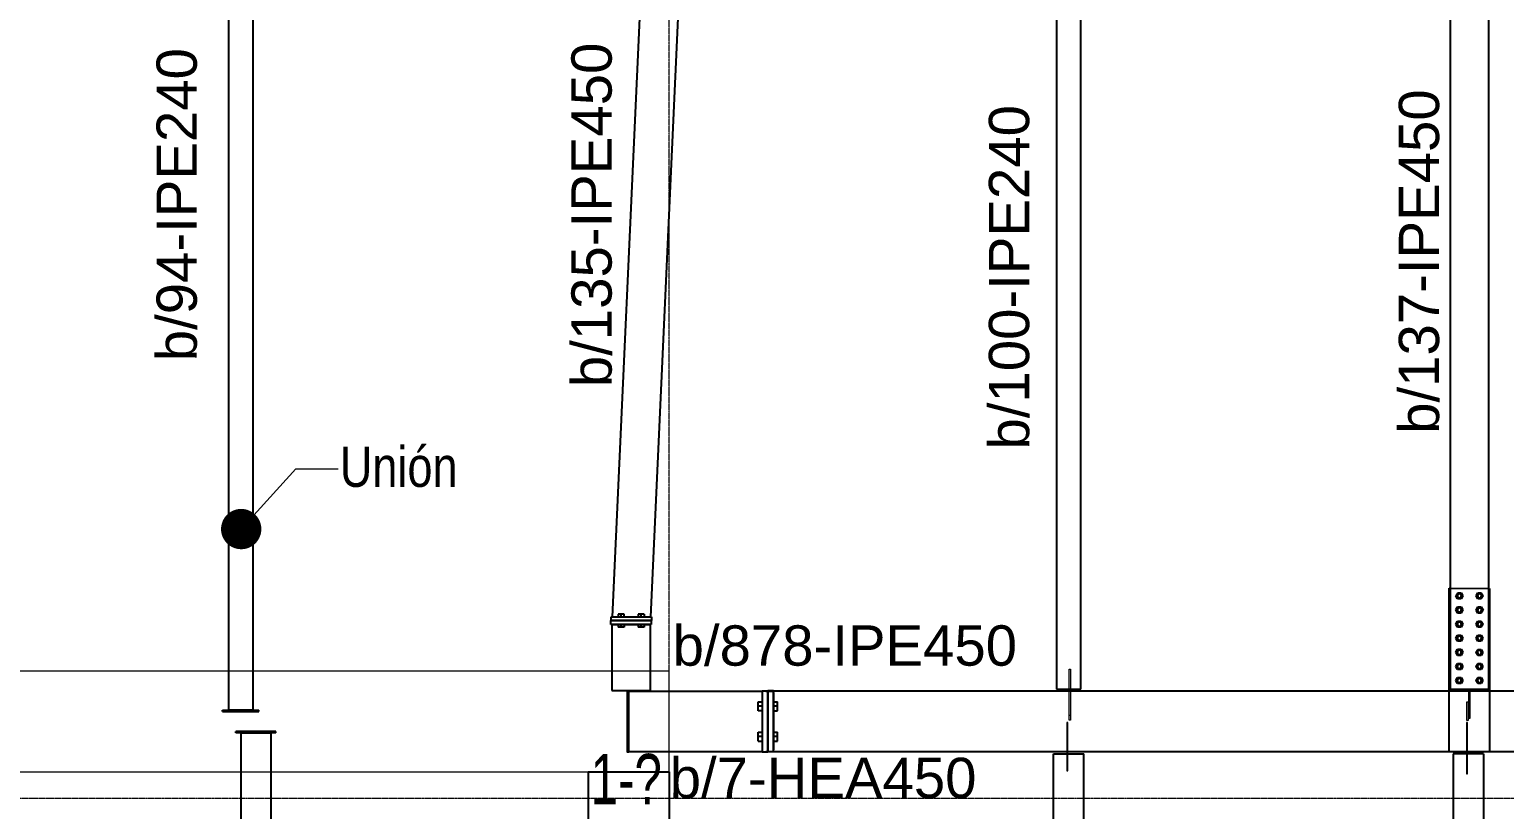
# Model space of a CAD drawing. Header units: millimetres. Extents: x -158 to 97215, y -53820 to 8373.
# Drawn here: x 72561 to 79878, y -33761 to -29893 of the extents above; entities that cross this region are included whole.
import ezdxf
from ezdxf.enums import TextEntityAlignment as Align

# ---------------------------------------------------------------- set-up
doc = ezdxf.new("R2010")
doc.units = ezdxf.units.MM
doc.header["$LTSCALE"] = 0.8
doc.linetypes.add('Grid Line', pattern=[3.33375, 1.905, -0.47625, 0.47625, -0.47625])
for name, color, linetype, lineweight in [('E_EJES-1', 8, 'Grid Line', 9), ('E_TEXTO', 3, 'Continuous', 9), ('E_VIGAS-1', 254, 'Continuous', 25), ('E_VIGAS-2', 5, 'Continuous', 25), ('I-WALL-1', 2, 'Continuous', 18), ('P-PLATINA', 6, 'Continuous', 15)]:
    doc.layers.add(name, color=color, linetype=linetype, lineweight=lineweight)
doc.layers.add('VIGAS', color=8, linetype='Continuous')
doc.styles.add('CX', font='ARIALUNI.ttf', dxfattribs={"width": 0.8, "height": 300})
doc.styles.add('VERDANA', font='arial.ttf')

# ---------------------------------------------------------------- blocks, each defined once
blk = doc.blocks.new('CX')
at = {"layer": 'E_TEXTO', "color": 3, "style": 'CX', "width": 0.7}
blk.add_attdef('CX', text='', height=200, dxfattribs=at).set_placement((0, 0), align=Align.MIDDLE_CENTER)

msp = doc.modelspace()

# ---------------------------------------------------------------- linework, layer by layer
at = {"color": 1, "linetype": 'Continuous'}
for centre, radius, start, end in [((79654.2, -32701.7), 11.5, 107.89765, 287.89765), ((79654.2, -32701.7), 10, 359.89765, 179.89765), ((79654.2, -32701.7), 10, 179.89765, 359.89765), ((79654.2, -32701.7), 11.5, 287.89765, 107.89765), ((79754.2, -32701.9), 11.5, 107.89765, 287.89765), ((79754.2, -32701.9), 10, 359.89765, 179.89765), ((79754.2, -32701.9), 10, 179.89765, 359.89765), ((79754.2, -32701.9), 11.5, 287.89765, 107.89765), ((79654.1, -32771.7), 11.5, 107.89765, 287.89765), ((79654.1, -32771.7), 10, 359.89765, 179.89765), ((79654.1, -32771.7), 10, 179.89765, 359.89765), ((79654.1, -32771.7), 11.5, 287.89765, 107.89765), ((79754.1, -32771.9), 11.5, 107.89765, 287.89765), ((79754.1, -32771.9), 10, 359.89765, 179.89765), ((79754.1, -32771.9), 10, 179.89765, 359.89765), ((79754.1, -32771.9), 11.5, 287.89765, 107.89765), ((79654, -32841.7), 11.5, 107.89765, 287.89765), ((79654, -32841.7), 10, 359.89765, 179.89765), ((79654, -32841.7), 10, 179.89765, 359.89765), ((79654, -32841.7), 11.5, 287.89765, 107.89765), ((79754, -32841.9), 11.5, 107.89765, 287.89765), ((79754, -32841.9), 10, 359.89765, 179.89765), ((79754, -32841.9), 10, 179.89765, 359.89765), ((79754, -32841.9), 11.5, 287.89765, 107.89765), ((79653.9, -32911.7), 11.5, 107.89765, 287.89765), ((79653.9, -32911.7), 10, 359.89765, 179.89765), ((79653.9, -32911.7), 10, 179.89765, 359.89765), ((79653.9, -32911.7), 11.5, 287.89765, 107.89765), ((79753.9, -32911.9), 11.5, 107.89765, 287.89765), ((79753.9, -32911.9), 10, 359.89765, 179.89765), ((79753.9, -32911.9), 10, 179.89765, 359.89765), ((79753.9, -32911.9), 11.5, 287.89765, 107.89765), ((79653.7, -32981.7), 11.5, 107.89765, 287.89765), ((79653.7, -32981.7), 10, 359.89765, 179.89765), ((79653.7, -32981.7), 10, 179.89765, 359.89765), ((79653.7, -32981.7), 11.5, 287.89765, 107.89765), ((79753.7, -32981.9), 11.5, 107.89765, 287.89765), ((79753.7, -32981.9), 10, 359.89765, 179.89765), ((79753.7, -32981.9), 10, 179.89765, 359.89765), ((79753.7, -32981.9), 11.5, 287.89765, 107.89765), ((79653.6, -33051.7), 11.5, 107.89765, 287.89765), ((79653.6, -33051.7), 10, 359.89765, 179.89765), ((79653.6, -33051.7), 10, 179.89765, 359.89765), ((79653.6, -33051.7), 11.5, 287.89765, 107.89765), ((79753.6, -33051.9), 11.5, 107.89765, 287.89765), ((79753.6, -33051.9), 10, 359.89765, 179.89765), ((79753.6, -33051.9), 10, 179.89765, 359.89765), ((79753.6, -33051.9), 11.5, 287.89765, 107.89765), ((79653.5, -33121.7), 11.5, 107.89765, 287.89765), ((79653.5, -33121.7), 10, 359.89765, 179.89765), ((79653.5, -33121.7), 10, 179.89765, 359.89765), ((79653.5, -33121.7), 11.5, 287.89765, 107.89765), ((79753.5, -33121.9), 11.5, 107.89765, 287.89765), ((79753.5, -33121.9), 10, 359.89765, 179.89765), ((79753.5, -33121.9), 10, 179.89765, 359.89765), ((79753.5, -33121.9), 11.5, 287.89765, 107.89765)]:
    msp.add_arc(centre, radius, start, end, dxfattribs=at)
at = {"layer": 'E_EJES-1'}
for p, q in [((75733.3, -52920), (75733.3, -22429.9)), ((2836.9, -33704.7), (96315.4, -33704.7))]:
    msp.add_line(p, q, dxfattribs=at)
at = {"layer": 'E_TEXTO', "color": 4}
for p, q in [((73610.9, -32370.4), (73881.5, -32072.4)), ((73881.5, -32072.4), (74091.2, -32072.4))]:
    msp.add_line(p, q, dxfattribs=at)
at = {"layer": 'E_TEXTO', "color": 4, "const_width": 100}
msp.add_lwpolyline([(73560.9, -32370.4, 1), (73660.9, -32370.4, 1)], format="xyb", close=True, dxfattribs=at)
at = {"layer": 'E_VIGAS-1', "color": 30, "true_color": 0xf26722}
msp.add_lwpolyline([(75733.3, -33574.5), (75733.4, -42334.5), (75333.5, -42334.5), (75333.5, -33574.5), (75733.5, -33574.5)], dxfattribs=at)
at = {"layer": 'E_VIGAS-2', "color": 30, "true_color": 0xf26722}
msp.add_lwpolyline([(75733.5, -33574.5), (75733.5, -42334.5), (75333.5, -42334.5), (75333.5, -33574.5)], close=True, dxfattribs=at)
at = {"layer": 'I-WALL-1', "color": 40, "true_color": 0xf8d731}
msp.add_lwpolyline([(75733.5, -33074.5), (67233.5, -33074.5), (67233.5, -33574.5), (71633.5, -33574.5), (71633.5, -42334.5), (67233.5, -42334.5), (67233.5, -42834.5), (75733.5, -42834.5), (75733.5, -42334.5), (72033.5, -42334.5), (72033.5, -33574.5), (75733.5, -33574.5)], close=True, dxfattribs=at)
at = {"layer": 'P-PLATINA'}
for p, q in [((77718.9, -33293.9), (77724.9, -33293.9)), ((79689, -33355.4), (79695, -33355.4)), ((77706.2, -33494.6), (77712.2, -33494.6))]:
    msp.add_line(p, q, dxfattribs=at)
for points in [[(77718.9, -33064.6), (77724.9, -33064.6), (77724.9, -33164.6), (77724.9, -33174.6), (77724.9, -33318.9), (77718.9, -33318.9), (77718.9, -33174.6), (77718.9, -33164.6)], [(79698.8, -33318.9), (79698.8, -33228.9), (79688.8, -33228.9), (79688.8, -33318.9)], [(77712.2, -33484.6), (77712.2, -33474.6), (77712.2, -33330.4), (77706.2, -33330.4), (77706.2, -33474.6), (77706.2, -33484.6), (77706.2, -33569.6), (77712.2, -33569.6)], [(79695, -33484.6), (79695, -33474.6), (79695, -33330.4), (79689, -33330.4), (79689, -33474.6), (79689, -33484.6), (79689, -33584.6), (79695, -33584.6)]]:
    msp.add_lwpolyline(points, close=True, dxfattribs=at)
msp.add_lwpolyline([(79698.8, -33164.6), (79698.8, -33308.9), (79708.2, -33308.9), (79708.2, -33164.6)], dxfattribs=at)
at = {"layer": 'VIGAS'}
for p, q in [((73548.3, -28809.7), (73548.3, -33074.6)), ((73668.3, -28809.7), (73668.3, -33074.6)), ((77655.8, -28809.7), (77655.8, -33164.6)), ((77775.8, -33164.6), (77775.8, -28809.7)), ((79608.5, -29309.4), (79608.5, -32664.2)), ((79798.5, -29309.7), (79798.5, -32664.5)), ((75608.1, -29362.2), (75450.5, -32805)), ((75797.9, -29370.8), (75640.7, -32805)), ((79603.5, -32664.2), (79803.5, -32664.5)), ((79603.5, -33474.4), (79603.5, -32664.2)), ((79608.5, -32664.2), (79608.5, -33164.6)), ((79636.9, -32701.7), (79645.6, -32686.7)), ((79645.5, -32716.7), (79636.9, -32701.7)), ((79645.6, -32686.7), (79662.9, -32686.7)), ((79662.9, -32686.7), (79671.6, -32701.7)), ((79671.6, -32701.7), (79662.9, -32716.7)), ((79736.9, -32701.8), (79745.6, -32686.9)), ((79745.5, -32716.9), (79736.9, -32701.8)), ((79745.6, -32686.9), (79762.9, -32686.9)), ((79762.9, -32686.9), (79771.6, -32701.9)), ((79771.6, -32701.9), (79762.9, -32716.9)), ((79798.5, -32664.5), (79798.5, -33164.6)), ((79803.5, -32664.5), (79803.5, -33474.7)), ((79636.8, -32771.7), (79645.5, -32756.7)), ((79645.4, -32786.7), (79636.8, -32771.7)), ((79662.9, -32716.7), (79645.5, -32716.7)), ((79645.5, -32756.7), (79662.8, -32756.7)), ((79671.4, -32771.7), (79662.7, -32786.7)), ((79662.8, -32756.7), (79671.4, -32771.7)), ((79736.8, -32771.8), (79745.5, -32756.9)), ((79745.4, -32786.9), (79736.8, -32771.8)), ((79762.9, -32716.9), (79745.5, -32716.9)), ((79745.5, -32756.9), (79762.8, -32756.9)), ((79771.4, -32771.9), (79762.7, -32786.9)), ((79762.8, -32756.9), (79771.4, -32771.9)), ((75444.8, -32843), (75444.8, -32824)), ((75444.8, -32824), (75644.8, -32824)), ((75644.8, -32843), (75444.8, -32843)), ((75445.6, -32824), (75445.6, -32805)), ((75445.6, -32805), (75645.6, -32805)), ((75645.6, -32824), (75445.6, -32824)), ((75450, -32843), (75450, -33074.6)), ((75450, -32843), (75640, -32843)), ((75450.5, -32805), (75640.7, -32805)), ((75510.6, -32791.8), (75480.6, -32791.8)), ((75480.6, -32791.8), (75480.6, -32805)), ((75480.6, -32843), (75480.6, -32856.2)), ((75495.6, -32805), (75495.6, -32791.8)), ((75495.6, -32856.2), (75495.6, -32843)), ((75510.6, -32805), (75510.6, -32791.8)), ((75510.6, -32843), (75510.6, -32856.2)), ((75610.6, -32791.8), (75580.6, -32791.8)), ((75580.6, -32791.8), (75580.6, -32805)), ((75580.6, -32843), (75580.6, -32856.2)), ((75595.6, -32805), (75595.6, -32791.8)), ((75595.6, -32856.2), (75595.6, -32843)), ((75610.6, -32791.8), (75610.6, -32805)), ((75610.6, -32843), (75610.6, -32856.2)), ((75640, -32843), (75640, -33074.6)), ((75644.8, -32824), (75644.8, -32843)), ((75645.6, -32805), (75645.6, -32824)), ((79636.7, -32841.7), (79645.3, -32826.7)), ((79645.3, -32856.7), (79636.7, -32841.7)), ((79645.3, -32826.7), (79662.7, -32826.7)), ((79662.7, -32786.7), (79645.4, -32786.7)), ((79671.3, -32841.7), (79662.6, -32856.7)), ((79662.7, -32826.7), (79671.3, -32841.7)), ((79736.7, -32841.8), (79745.3, -32826.9)), ((79745.3, -32856.9), (79736.7, -32841.8)), ((79745.3, -32826.9), (79762.7, -32826.9)), ((79762.7, -32786.9), (79745.4, -32786.9)), ((79771.3, -32841.9), (79762.6, -32856.9)), ((79762.7, -32826.9), (79771.3, -32841.9)), ((75510.6, -32856.2), (75480.6, -32856.2)), ((75610.6, -32856.2), (75580.6, -32856.2)), ((79636.5, -32911.7), (79645.2, -32896.7)), ((79645.2, -32926.7), (79636.5, -32911.7)), ((79645.2, -32896.7), (79662.5, -32896.7)), ((79662.5, -32926.7), (79645.2, -32926.7)), ((79662.6, -32856.7), (79645.3, -32856.7)), ((79662.5, -32896.7), (79671.2, -32911.7)), ((79671.2, -32911.7), (79662.5, -32926.7)), ((79736.5, -32911.8), (79745.2, -32896.9)), ((79745.2, -32926.9), (79736.5, -32911.8)), ((79745.2, -32896.9), (79762.5, -32896.9)), ((79762.5, -32926.9), (79745.2, -32926.9)), ((79762.6, -32856.9), (79745.3, -32856.9)), ((79762.5, -32896.9), (79771.2, -32911.9)), ((79771.2, -32911.9), (79762.5, -32926.9)), ((79636.4, -32981.7), (79645.1, -32966.7)), ((79645, -32996.7), (79636.4, -32981.7)), ((79662.4, -32996.7), (79645, -32996.7)), ((79645.1, -32966.7), (79662.4, -32966.7)), ((79662.4, -32966.7), (79671.1, -32981.7)), ((79671.1, -32981.7), (79662.4, -32996.7)), ((79736.4, -32981.8), (79745.1, -32966.9)), ((79745, -32996.9), (79736.4, -32981.8)), ((79762.4, -32996.9), (79745, -32996.9)), ((79745.1, -32966.9), (79762.4, -32966.9)), ((79762.4, -32966.9), (79771.1, -32981.9)), ((79771.1, -32981.9), (79762.4, -32996.9)), ((79636.3, -33051.7), (79645, -33036.7)), ((79644.9, -33066.7), (79636.3, -33051.7)), ((79662.2, -33066.7), (79644.9, -33066.7)), ((79645, -33036.7), (79662.3, -33036.7)), ((79670.9, -33051.7), (79662.2, -33066.7)), ((79662.3, -33036.7), (79670.9, -33051.7)), ((79736.3, -33051.8), (79745, -33036.9)), ((79744.9, -33066.9), (79736.3, -33051.8)), ((79762.2, -33066.9), (79744.9, -33066.9)), ((79745, -33036.9), (79762.3, -33036.9)), ((79770.9, -33051.9), (79762.2, -33066.9)), ((79762.3, -33036.9), (79770.9, -33051.9)), ((73548.3, -33074.6), (73548.3, -33268.6)), ((73668.3, -33074.6), (73668.3, -33268.6)), ((75450, -33074.6), (75450, -33171.6)), ((75640, -33074.6), (75640, -33171.6)), ((79636.2, -33121.7), (79644.8, -33106.7)), ((79644.8, -33136.7), (79636.2, -33121.7)), ((79644.8, -33106.7), (79662.2, -33106.7)), ((79662.1, -33136.7), (79644.8, -33136.7)), ((79670.8, -33121.7), (79662.1, -33136.7)), ((79662.2, -33106.7), (79670.8, -33121.7)), ((79736.2, -33121.8), (79744.8, -33106.9)), ((79744.8, -33136.9), (79736.2, -33121.8)), ((79744.8, -33106.9), (79762.2, -33106.9)), ((79762.1, -33136.9), (79744.8, -33136.9)), ((79770.8, -33121.9), (79762.1, -33136.9)), ((79762.2, -33106.9), (79770.8, -33121.9)), ((75450, -33171.6), (75640, -33171.6)), ((76223.8, -33174.6), (76195.3, -33174.6)), ((76195.3, -33174.6), (76195.3, -33474.6)), ((76195.3, -33182), (76195.3, -33467.2)), ((76214.2, -33174.6), (76233.2, -33174.6)), ((76252.3, -33173.3), (76223.8, -33173.3)), ((76223.8, -33173.3), (76223.8, -33473.3)), ((76223.8, -33474.6), (76223.8, -33174.6)), ((76233.2, -33174.6), (76252.2, -33174.6)), ((79603.5, -33174.6), (76252.2, -33174.6)), ((76252.3, -33473.3), (76252.3, -33173.3)), ((76252.3, -33181.1), (76252.3, -33466.1)), ((77655.8, -33164.6), (77775.8, -33164.6)), ((79803.5, -33174.6), (79603.5, -33174.6)), ((79608.5, -33164.6), (79798.5, -33164.6)), ((80280.6, -33174.6), (79803.5, -33174.6)), ((73518.3, -33274.6), (73518.3, -33268.6)), ((73518.3, -33268.6), (73698.3, -33268.6)), ((73518.3, -33274.6), (73698.3, -33274.6)), ((73668.3, -33268.6), (73548.3, -33268.6)), ((73698.3, -33274.6), (73698.3, -33268.6)), ((76175.5, -33272.1), (76175.5, -33227.1)), ((76175.5, -33227.1), (76195.3, -33227.1)), ((76195.3, -33249.6), (76175.5, -33249.6)), ((76195.3, -33272.1), (76175.5, -33272.1)), ((76252.3, -33227.1), (76272.1, -33227.1)), ((76272.1, -33249.6), (76252.3, -33249.6)), ((76252.3, -33272.1), (76272.1, -33272.1)), ((76272.1, -33272.1), (76272.1, -33227.1)), ((77706.2, -33355.4), (77712.2, -33355.4)), ((73583.5, -33380.6), (73583.5, -33374.6)), ((73783.5, -33374.6), (73583.5, -33374.6)), ((73783.5, -33380.6), (73583.5, -33380.6)), ((73608.5, -33380.6), (73608.5, -33574.6)), ((73608.5, -33380.6), (73758.5, -33380.6)), ((73758.5, -33380.6), (73758.5, -33574.6)), ((73783.5, -33380.6), (73783.5, -33374.6)), ((76175.5, -33422.1), (76175.5, -33377.1)), ((76175.5, -33377.1), (76195.3, -33377.1)), ((76195.3, -33399.6), (76175.5, -33399.6)), ((76175.5, -33422.1), (76195.3, -33422.1)), ((76252.3, -33377.1), (76272.1, -33377.1)), ((76272.1, -33399.6), (76252.3, -33399.6)), ((76252.3, -33422.1), (76272.1, -33422.1)), ((76272.1, -33422.1), (76272.1, -33377.1)), ((76195.3, -33474.6), (76223.8, -33474.6)), ((76233.2, -33474.6), (76214.2, -33474.6)), ((76223.8, -33473.3), (76252.3, -33473.3)), ((76252.2, -33474.6), (76233.2, -33474.6)), ((79744.5, -33474.6), (76252.2, -33474.6)), ((77640.8, -42424.6), (77640.8, -33484.6)), ((77640.8, -33484.6), (77790.8, -33484.6)), ((77706.2, -33474.6), (77712.2, -33474.6)), ((77790.8, -42424.6), (77790.8, -33484.6)), ((79803.5, -33474.7), (79603.5, -33474.4)), ((79773.5, -33484.6), (79623.5, -33484.6)), ((79623.5, -33484.6), (79623.5, -42424.5)), ((79803.5, -33474.6), (79744.5, -33474.6)), ((79773.5, -33484.6), (79773.5, -42424.5)), ((80297.2, -33474.6), (79803.5, -33474.6)), ((73608.5, -33574.6), (73608.5, -42334.6)), ((73758.5, -33574.6), (73758.5, -42334.6)), ((75333.4, -33574.5), (75333.4, -33574.6)), ((75733.4, -33574.5), (75733.2, -33574.5))]:
    msp.add_line(p, q, dxfattribs=at)
msp.add_lwpolyline([(75533.5, -33474.6), (75533.5, -33174.6), (75525.8, -33174.6), (75525.8, -33474.6), (75533.5, -33474.6)], dxfattribs=at)
msp.add_lwpolyline([(76195.3, -33474.6), (75533.5, -33474.6), (75533.5, -33174.6), (76195.3, -33174.6)], close=True, dxfattribs=at)

# ---------------------------------------------------------------- block references
at = {"layer": 'E_TEXTO', "xscale": 1.25, "yscale": 1.25, "zscale": 1.25}
msp.add_blockref('CX', (75520.9, -33610.4), dxfattribs=at).add_auto_attribs({'CX': '1-?'})

# ---------------------------------------------------------------- texts
at = {"layer": 'E_TEXTO', "style": 'VERDANA'}
for s, p in [('b/94-IPE240', (73390.8, -30761.4)), ('b/135-IPE450', (75448.8, -30812.1)), ('b/137-IPE450', (79553.5, -31043.7)), ('b/100-IPE240', (77519.9, -31121.6))]:
    msp.add_text(s, height=200, rotation=90, dxfattribs=at).set_placement(p, align=Align.CENTER)
at = {"layer": 'E_TEXTO', "color": 4, "style": 'CX', "width": 0.8}
msp.add_text('Unión', height=200, dxfattribs=at).set_placement((74100.2, -32161.2))
at = {"layer": 'E_TEXTO', "style": 'VERDANA'}
for s, p in [('b/878-IPE450', (76605.4, -33048)), ('b/7-HEA450', (76497.6, -33704.7))]:
    msp.add_text(s, height=200, dxfattribs=at).set_placement(p, align=Align.CENTER)

doc.saveas('drawing.dxf')
